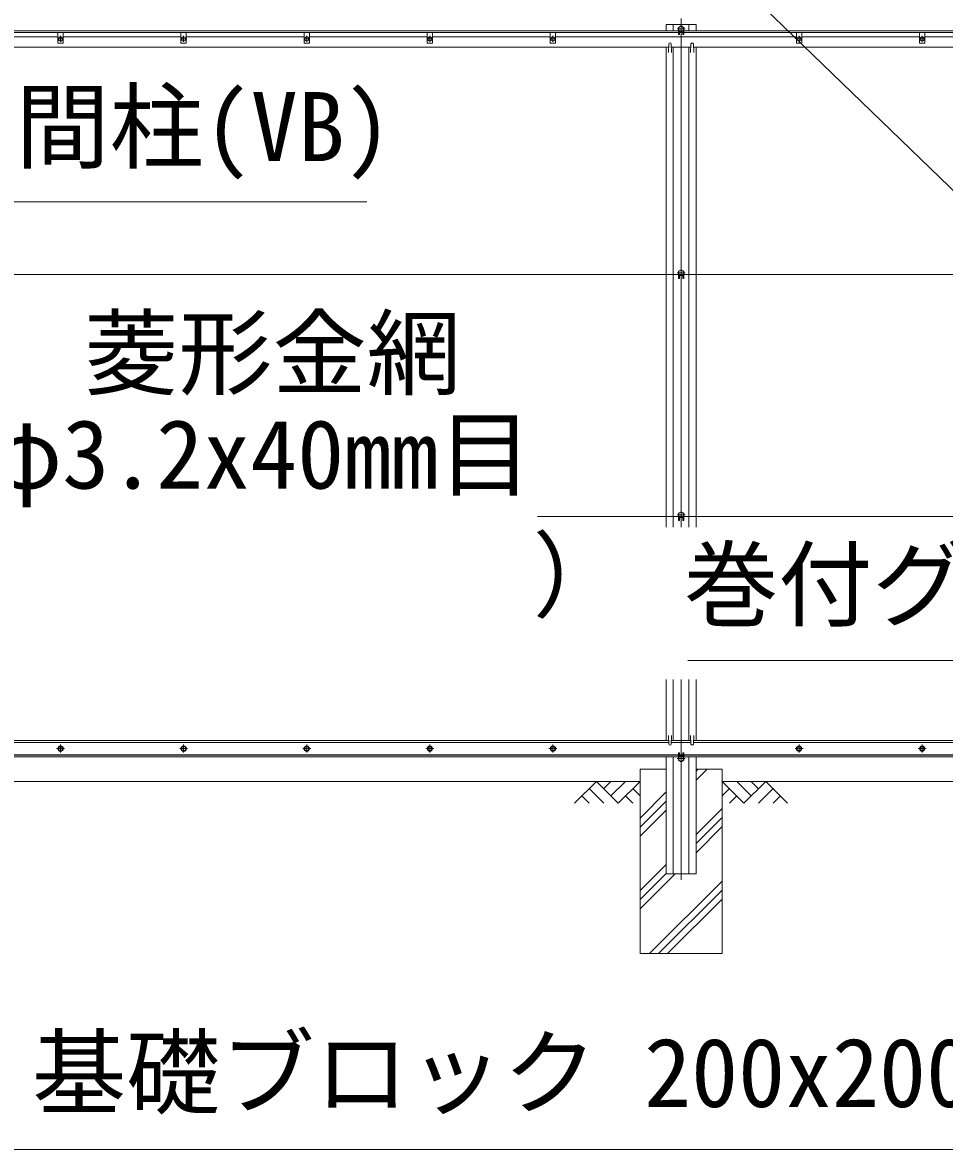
# Model space of a CAD drawing. Units: millimetres at full size; details may follow other scales. Extents: x -14700 to 14700, y -10395 to 10395.
# Drawn here: x -3249 to -1002, y -1455 to 1293 of the extents above; entities that cross this region are included whole.
import ezdxf
from ezdxf.enums import TextEntityAlignment as Align

# ---------------------------------------------------------------- set-up
doc = ezdxf.new("R2010")
doc.units = ezdxf.units.MM
doc.header["$LTSCALE"] = 40
doc.linetypes.add('USER1', pattern=[50.8, 31.75, -6.35, 6.35, -6.35])
for name, color, linetype, lineweight in [('0-0_D-STR3', 3, 'Continuous', 13), ('0-1_D-STR1', 1, 'Continuous', 18), ('0-2_D-BMK', 2, 'USER1', 13), ('0-3_D-STR4', 7, 'Continuous', 18), ('0-4_D-BGD', 7, 'Continuous', 18), ('0-5_D-DCR-HCH', 7, 'Continuous', 13), ('0-9_D-STR-TXT', 7, 'Continuous', 13)]:
    doc.layers.add(name, color=color, linetype=linetype, lineweight=lineweight)
doc.styles.add('ＭＳ ゴシック', font='')
doc.styles.get('ＭＳ ゴシック').set_extended_font_data('MS Gothic')

msp = doc.modelspace()

# ---------------------------------------------------------------- linework, layer by layer
at = {"layer": '0-0_D-STR3'}
for p, q in [((-4957.58, 4731.71), (48.89, -114.28)), ((-3163.24, 1268.52), (-3163.24, 1242.52)), ((-3150.24, 1268.52), (-3163.24, 1268.52)), ((-3150.24, 1268.52), (-3150.24, 1242.52)), ((-2863.24, 1268.52), (-2863.24, 1242.52)), ((-2850.24, 1268.52), (-2863.24, 1268.52)), ((-2850.24, 1268.52), (-2850.24, 1242.52)), ((-2563.24, 1268.52), (-2563.24, 1242.52)), ((-2550.24, 1268.52), (-2563.24, 1268.52)), ((-2550.24, 1268.52), (-2550.24, 1242.52)), ((-2263.24, 1268.52), (-2263.24, 1242.52)), ((-2250.24, 1268.52), (-2263.24, 1268.52)), ((-2250.24, 1268.52), (-2250.24, 1242.52)), ((-1963.24, 1268.52), (-1963.24, 1242.52)), ((-1950.24, 1268.52), (-1963.24, 1268.52)), ((-1950.24, 1268.52), (-1950.24, 1242.52)), ((-1644.24, 1284.53), (-1650.74, 1280.77)), ((-1650.74, 1280.77), (-1650.74, 1273.27)), ((-1650.74, 1273.27), (-1644.24, 1269.52)), ((-1650.49, 1273.12), (-1650.49, 1263.02)), ((-1648.49, 1271.97), (-1648.49, 1263.02)), ((-1637.74, 1280.77), (-1644.24, 1284.53)), ((-1644.24, 1269.52), (-1637.74, 1273.27)), ((-1639.99, 1271.97), (-1639.99, 1263.02)), ((-1637.99, 1273.12), (-1637.99, 1263.02)), ((-1637.74, 1273.27), (-1637.74, 1280.77)), ((-1363.24, 1268.52), (-1363.24, 1242.52)), ((-1350.24, 1268.52), (-1363.24, 1268.52)), ((-1350.24, 1268.52), (-1350.24, 1242.52)), ((-1063.24, 1268.52), (-1063.24, 1242.52)), ((-1050.24, 1268.52), (-1063.24, 1268.52)), ((-1050.24, 1268.52), (-1050.24, 1242.52)), ((-3450.24, 1257.52), (-3163.24, 1257.52)), ((-3150.24, 1242.52), (-3163.24, 1242.52)), ((-3150.24, 1257.52), (-2863.24, 1257.52)), ((-2850.24, 1242.52), (-2863.24, 1242.52)), ((-2850.24, 1257.52), (-2563.24, 1257.52)), ((-2550.24, 1242.52), (-2563.24, 1242.52)), ((-2550.24, 1257.52), (-2263.24, 1257.52)), ((-2250.24, 1242.52), (-2263.24, 1242.52)), ((-2250.24, 1257.52), (-1963.24, 1257.52)), ((-1950.24, 1242.52), (-1963.24, 1242.52)), ((-1950.24, 1257.52), (-1363.24, 1257.52)), ((-1650.49, 1263.02), (-1648.49, 1263.02)), ((-1639.99, 1263.02), (-1637.99, 1263.02)), ((-1350.24, 1242.52), (-1363.24, 1242.52)), ((-1350.24, 1257.52), (-1063.24, 1257.52)), ((-1050.24, 1242.52), (-1063.24, 1242.52)), ((-1050.24, 1257.52), (-763.24, 1257.52)), ((1152.63, 678.52), (-11627.04, 678.52)), ((-1650.49, 678.62), (-1650.49, 668.52)), ((-1650.49, 668.52), (-1648.49, 668.52)), ((-1648.49, 677.47), (-1648.49, 668.52)), ((-1639.99, 677.47), (-1639.99, 668.52)), ((-1639.99, 668.52), (-1637.99, 668.52)), ((-1637.99, 678.62), (-1637.99, 668.52)), ((1152.63, 88.52), (-1994.24, 88.52)), ((-1644.24, 100.03), (-1650.74, 96.27)), ((-1650.74, 96.27), (-1650.74, 88.77)), ((-1650.74, 88.77), (-1644.24, 85.02)), ((-1650.49, 88.62), (-1650.49, 78.52)), ((-1648.49, 87.47), (-1648.49, 78.52)), ((-1637.74, 96.27), (-1644.24, 100.03)), ((-1644.24, 85.02), (-1637.74, 88.77)), ((-1639.99, 87.47), (-1639.99, 78.52)), ((-1637.99, 88.62), (-1637.99, 78.52)), ((-1637.74, 88.77), (-1637.74, 96.27)), ((-1650.49, 78.52), (-1648.49, 78.52)), ((-1639.99, 78.52), (-1637.99, 78.52)), ((-3614.08, -462.48), (-1674.4, -462.48)), ((-1668.08, -462.48), (-1620.4, -462.48)), ((-1614.08, -462.48), (1155.76, -462.48)), ((-11706.74, -492.48), (1155.76, -492.48)), ((-1644.24, -494.47), (-1650.74, -498.23)), ((-1650.49, -498.08), (-1650.49, -487.98)), ((-1650.49, -487.98), (-1648.49, -487.98)), ((-1648.49, -496.93), (-1648.49, -487.98)), ((-1637.74, -498.23), (-1644.24, -494.47)), ((-1639.99, -496.93), (-1639.99, -487.98)), ((-1639.99, -487.98), (-1637.99, -487.98)), ((-1637.99, -498.08), (-1637.99, -487.98)), ((-1650.74, -498.23), (-1650.74, -505.73)), ((-1650.74, -505.73), (-1644.24, -509.48)), ((-1644.24, -509.48), (-1637.74, -505.73)), ((-1637.74, -505.73), (-1637.74, -498.23))]:
    msp.add_line(p, q, dxfattribs=at)
for points in [[(-3156.74, 1258.27), (-3161.72, 1255.4), (-3161.72, 1249.65), (-3156.74, 1246.77), (-3151.76, 1249.65), (-3151.76, 1255.4)], [(-2856.74, 1258.27), (-2861.72, 1255.4), (-2861.72, 1249.65), (-2856.74, 1246.77), (-2851.76, 1249.65), (-2851.76, 1255.4)], [(-2556.74, 1258.27), (-2561.72, 1255.4), (-2561.72, 1249.65), (-2556.74, 1246.77), (-2551.76, 1249.65), (-2551.76, 1255.4)], [(-2256.74, 1258.27), (-2261.72, 1255.4), (-2261.72, 1249.65), (-2256.74, 1246.77), (-2251.76, 1249.65), (-2251.76, 1255.4)], [(-1956.74, 1258.27), (-1961.72, 1255.4), (-1961.72, 1249.65), (-1956.74, 1246.77), (-1951.76, 1249.65), (-1951.76, 1255.4)], [(-1356.74, 1258.27), (-1361.72, 1255.4), (-1361.72, 1249.65), (-1356.74, 1246.77), (-1351.76, 1249.65), (-1351.76, 1255.4)], [(-1056.74, 1258.27), (-1061.72, 1255.4), (-1061.72, 1249.65), (-1056.74, 1246.77), (-1051.76, 1249.65), (-1051.76, 1255.4)], [(-1637.74, 686.27), (-1644.24, 690.03), (-1650.74, 686.27), (-1650.74, 678.77), (-1644.24, 675.02), (-1637.74, 678.77)], [(-3156.74, -471.73), (-3161.72, -474.6), (-3161.72, -480.35), (-3156.74, -483.23), (-3151.76, -480.35), (-3151.76, -474.6)], [(-2856.74, -471.73), (-2861.72, -474.6), (-2861.72, -480.35), (-2856.74, -483.23), (-2851.76, -480.35), (-2851.76, -474.6)], [(-2556.74, -471.73), (-2561.72, -474.6), (-2561.72, -480.35), (-2556.74, -483.23), (-2551.76, -480.35), (-2551.76, -474.6)], [(-2256.74, -471.73), (-2261.72, -474.6), (-2261.72, -480.35), (-2256.74, -483.23), (-2251.76, -480.35), (-2251.76, -474.6)], [(-1956.74, -471.73), (-1961.72, -474.6), (-1961.72, -480.35), (-1956.74, -483.23), (-1951.76, -480.35), (-1951.76, -474.6)], [(-1356.74, -471.73), (-1361.72, -474.6), (-1361.72, -480.35), (-1356.74, -483.23), (-1351.76, -480.35), (-1351.76, -474.6)], [(-1056.74, -471.73), (-1061.72, -474.6), (-1061.72, -480.35), (-1056.74, -483.23), (-1051.76, -480.35), (-1051.76, -474.6)]]:
    msp.add_lwpolyline(points, close=True, dxfattribs=at)
for centre, radius in [((-1644.24, 1277.02), 6.25), ((-3156.74, 1252.52), 4.98), ((-2856.74, 1252.52), 4.98), ((-2556.74, 1252.52), 4.98), ((-2256.74, 1252.52), 4.98), ((-1956.74, 1252.52), 4.98), ((-1356.74, 1252.52), 4.98), ((-1056.74, 1252.52), 4.98), ((-1644.24, 682.52), 6.25), ((-1644.24, 92.52), 6.25), ((-3156.74, -477.48), 6.5), ((-3156.74, -477.48), 4.98), ((-2856.74, -477.48), 6.5), ((-2856.74, -477.48), 4.98), ((-2556.74, -477.48), 6.5), ((-2556.74, -477.48), 4.98), ((-2256.74, -477.48), 6.5), ((-2256.74, -477.48), 4.98), ((-1956.74, -477.48), 6.5), ((-1956.74, -477.48), 4.98), ((-1356.74, -477.48), 6.5), ((-1356.74, -477.48), 4.98), ((-1056.74, -477.48), 6.5), ((-1056.74, -477.48), 4.98), ((-1644.24, -501.98), 6.25)]:
    msp.add_circle(centre, radius, dxfattribs=at)
at = {"layer": '0-1_D-STR1'}
for p, q in [((-11706.74, 1272.52), (1155.76, 1272.52)), ((-11706.74, 1268.52), (1155.76, 1268.52)), ((-1663.24, 1272.52), (-1663.24, 1287.52)), ((-1625.24, 1272.52), (-1625.24, 1287.52)), ((-1607.74, 1272.52), (-1607.74, 1287.52)), ((-1674.24, 1240.9), (-1674.99, 1219.4)), ((-1668.24, 1240.9), (-1667.49, 1219.4)), ((-1620.24, 1240.9), (-1620.99, 1219.4)), ((-1614.24, 1240.9), (-1613.49, 1219.4)), ((-3613.95, 1232.52), (-1674.53, 1232.52)), ((-1680.74, 61.98), (-1680.74, 1232.52)), ((-1667.95, 1232.52), (-1620.53, 1232.52)), ((-1663.24, 61.98), (-1663.24, 1232.52)), ((-1625.24, 61.98), (-1625.24, 1232.52)), ((-1613.95, 1232.52), (1155.76, 1232.52)), ((-1607.74, 61.98), (-1607.74, 1232.52)), ((-1680.74, -457.48), (-1680.74, -309.32)), ((-1663.24, -457.48), (-1663.24, -309.32)), ((-1625.24, -457.48), (-1625.24, -309.32)), ((-1607.74, -457.48), (-1607.74, -309.32)), ((-3613.9, -457.48), (-1674.58, -457.48)), ((-1674.24, -467.14), (-1674.99, -445.64)), ((-1668.24, -467.14), (-1667.49, -445.64)), ((-1667.9, -457.48), (-1620.58, -457.48)), ((-1620.24, -467.14), (-1620.99, -445.64)), ((-1614.24, -467.14), (-1613.49, -445.64)), ((-1613.9, -457.48), (1155.76, -457.48)), ((-11706.74, -493.48), (1155.76, -493.48)), ((-11706.74, -497.48), (1155.76, -497.48)), ((-1680.74, -782.48), (-1680.74, -497.48)), ((-1663.24, -782.48), (-1663.24, -497.48)), ((-1625.24, -782.48), (-1625.24, -497.48)), ((-1607.74, -782.48), (-1607.74, -497.48)), ((-1680.74, -782.48), (-1607.74, -782.48))]:
    msp.add_line(p, q, dxfattribs=at)
msp.add_lwpolyline([(-1680.74, 1272.52), (-1680.74, 1287.52), (-1607.74, 1287.52)], dxfattribs=at)
for centre, start, end in [((-1671.24, 1239.65), 22.61986, 157.38014), ((-1617.24, 1239.65), 22.61986, 157.38014), ((-1671.24, -465.89), 202.61986, 337.38014), ((-1617.24, -465.89), 202.61986, 337.38014)]:
    msp.add_arc(centre, 3.25, start, end, dxfattribs=at)
at = {"layer": '0-2_D-BMK'}
for p, q in [((-1644.24, 1302.52), (-1644.24, 61.98)), ((-1634.24, 1277.02), (-1654.24, 1277.02)), ((-3164.18, 1252.52), (-3149.3, 1252.52)), ((-3156.74, 1259.96), (-3156.74, 1245.08)), ((-2864.18, 1252.52), (-2849.3, 1252.52)), ((-2856.74, 1259.96), (-2856.74, 1245.08)), ((-2564.18, 1252.52), (-2549.3, 1252.52)), ((-2556.74, 1259.96), (-2556.74, 1245.08)), ((-2264.18, 1252.52), (-2249.3, 1252.52)), ((-2256.74, 1259.96), (-2256.74, 1245.08)), ((-1964.18, 1252.52), (-1949.3, 1252.52)), ((-1956.74, 1259.96), (-1956.74, 1245.08)), ((-1364.18, 1252.52), (-1349.3, 1252.52)), ((-1356.74, 1259.96), (-1356.74, 1245.08)), ((-1064.18, 1252.52), (-1049.3, 1252.52)), ((-1056.74, 1259.96), (-1056.74, 1245.08)), ((-1634.24, 682.52), (-1654.24, 682.52)), ((-1634.24, 92.52), (-1654.24, 92.52)), ((-1644.24, -309.32), (-1644.24, -797.48)), ((-3147.07, -477.48), (-3166.41, -477.48)), ((-3156.74, -467.81), (-3156.74, -487.15)), ((-2847.07, -477.48), (-2866.41, -477.48)), ((-2856.74, -467.81), (-2856.74, -487.15)), ((-2547.07, -477.48), (-2566.41, -477.48)), ((-2556.74, -467.81), (-2556.74, -487.15)), ((-2247.07, -477.48), (-2266.41, -477.48)), ((-2256.74, -467.81), (-2256.74, -487.15)), ((-1947.07, -477.48), (-1966.41, -477.48)), ((-1956.74, -467.81), (-1956.74, -487.15)), ((-1347.07, -477.48), (-1366.41, -477.48)), ((-1356.74, -467.81), (-1356.74, -487.15)), ((-1047.07, -477.48), (-1066.41, -477.48)), ((-1056.74, -467.81), (-1056.74, -487.15)), ((-1634.24, -501.98), (-1654.24, -501.98))]:
    msp.add_line(p, q, dxfattribs=at)
at = {"layer": '0-3_D-STR4'}
for p, q in [((-1744.24, -527.48), (-1744.24, -977.48)), ((-1680.74, -527.48), (-1744.24, -527.48)), ((-1544.24, -527.48), (-1607.74, -527.48)), ((-1544.24, -527.48), (-1544.24, -977.48)), ((-1544.24, -977.48), (-1744.24, -977.48))]:
    msp.add_line(p, q, dxfattribs=at)
at = {"layer": '0-4_D-BGD'}
for p, q in [((-3544.24, -557.48), (-1744.24, -557.48)), ((143.26, -557.48), (-1544.24, -557.48))]:
    msp.add_line(p, q, dxfattribs=at)
at = {"layer": '0-5_D-DCR-HCH'}
for p, q in [((-1607.74, -554.54), (-1580.68, -527.48)), ((-1607.74, -532.44), (-1602.77, -527.48)), ((-1850.66, -557.48), (-1903.87, -610.69)), ((-1868.4, -575.22), (-1832.76, -610.69)), ((-1850.66, -557.48), (-1797.45, -610.69)), ((-1832.93, -575.22), (-1815.19, -557.48)), ((-1815.19, -592.95), (-1779.71, -557.48)), ((-1797.45, -610.69), (-1744.24, -557.48)), ((-1761.98, -575.22), (-1744.24, -592.87)), ((-1491.03, -610.69), (-1544.24, -557.48)), ((-1526.5, -575.22), (-1544.24, -592.87)), ((-1473.29, -592.95), (-1508.76, -557.48)), ((-1437.81, -557.48), (-1491.03, -610.69)), ((-1455.46, -575.31), (-1473.29, -557.48)), ((-1420.08, -575.22), (-1455.71, -610.69)), ((-1437.81, -557.48), (-1384.6, -610.69)), ((-1886.14, -592.95), (-1868.32, -610.69)), ((-1779.71, -592.95), (-1761.89, -610.69)), ((-1744.24, -646.85), (-1680.74, -583.35)), ((-1508.76, -592.95), (-1526.58, -610.69)), ((-1402.34, -592.95), (-1420.16, -610.69)), ((-1744.24, -668.94), (-1680.74, -605.44)), ((-1744.24, -691.04), (-1680.74, -627.54)), ((-1607.74, -687.12), (-1544.24, -623.62)), ((-1607.74, -709.22), (-1544.24, -645.72)), ((-1607.74, -731.32), (-1544.24, -667.82)), ((-1744.24, -823.62), (-1680.74, -760.12)), ((-1744.24, -845.72), (-1680.74, -782.22)), ((-1744.24, -867.82), (-1658.9, -782.48)), ((-1721.32, -977.48), (-1544.24, -800.4)), ((-1699.22, -977.48), (-1544.24, -822.5)), ((-1677.12, -977.48), (-1544.24, -844.59)), ((-1544.54, -977.48), (-1544.24, -977.18))]:
    msp.add_line(p, q, dxfattribs=at)
at = {"layer": '0-9_D-STR-TXT'}
msp.add_line((-2410.34, 855.67), (-3614.75, 855.67), dxfattribs=at)
for points in [[(-1627.62, -262.69), (-82.25, -262.69), (196.97, -262.69)], [(-506.13, -1454.84), (-3411.52, -1454.84), (-3606.67, -979.33)]]:
    msp.add_lwpolyline(points, dxfattribs=at)

# ---------------------------------------------------------------- texts
at = {"layer": '0-9_D-STR-TXT', "style": 'ＭＳ ゴシック'}
for s, p in [('間柱(VB)', (-3266.69, 904.16)), ('菱形金網', (-3099.06, 352.37)), ('φ3.2x40mm目', (-3326.47, 105.84)), ('（\u3000\u3000   \u3000\u3000）', (-3497.03, -189.8)), ('巻付グリップ', (-1637.39, -211.98)), ('基礎ブロック 200x200x450', (-3226.18, -1401.9))]:
    msp.add_text(s, height=168.3, dxfattribs=at).set_placement(p, align=Align.BOTTOM_LEFT)

doc.saveas('drawing.dxf')
